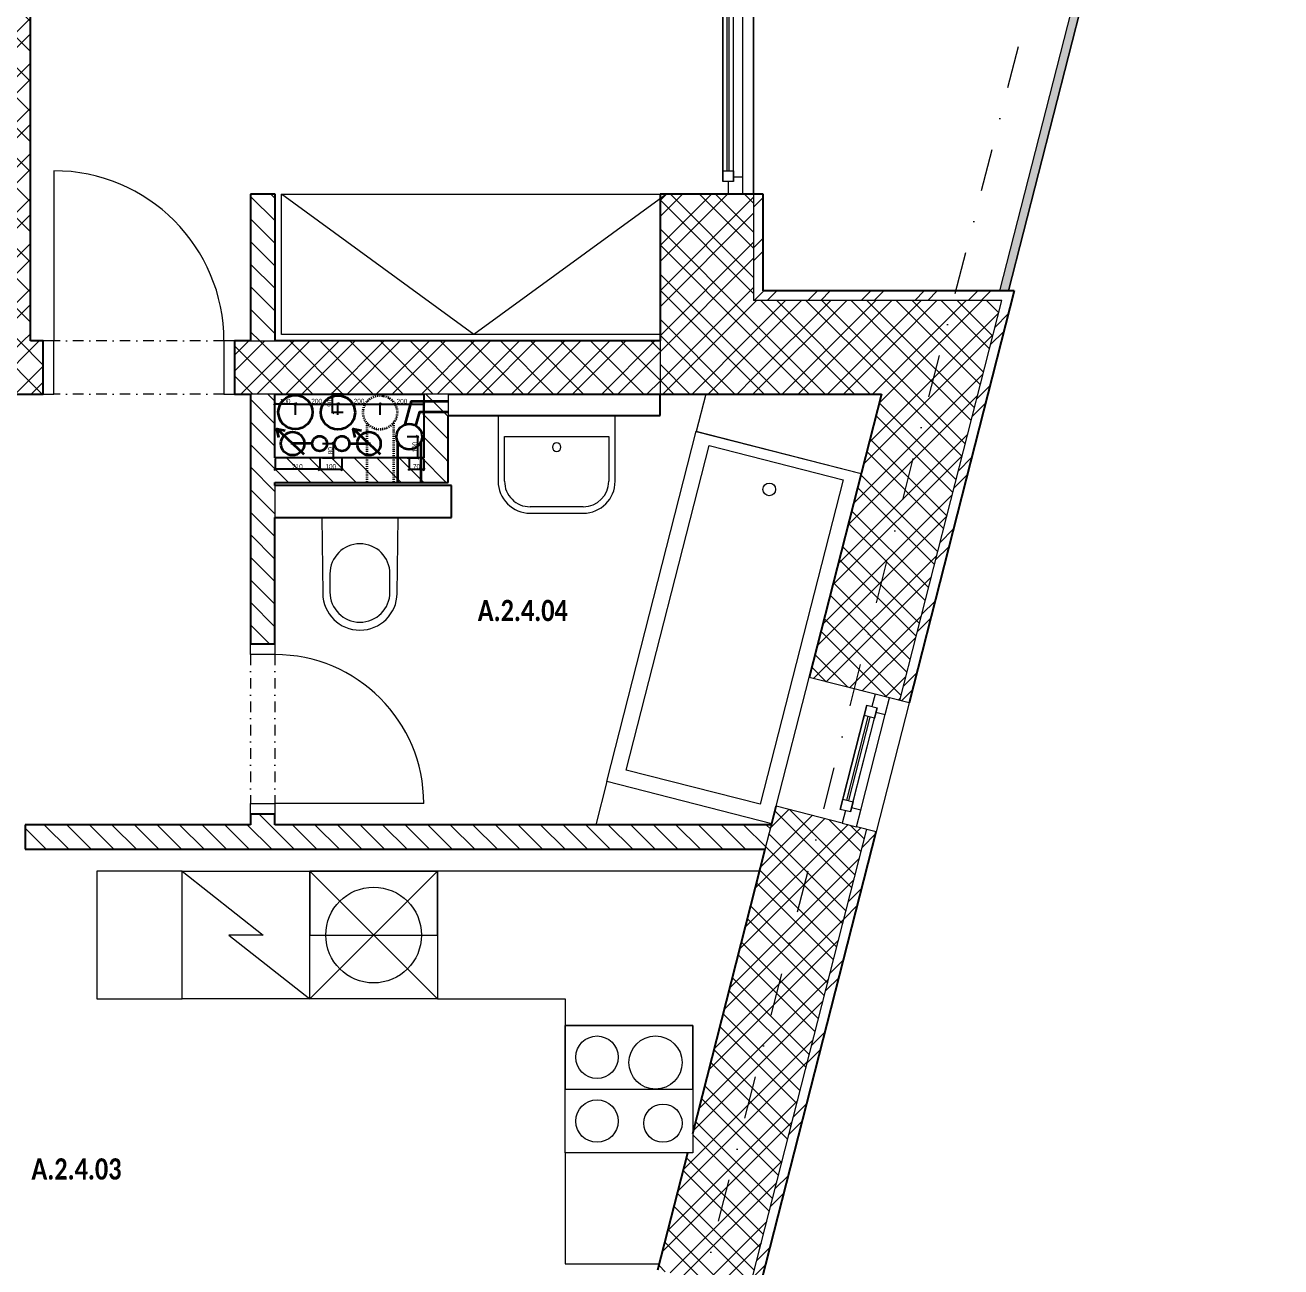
# Model space of a CAD drawing. Header units: millimetres. Extents: x -3417 to 49379, y -3604 to 14792.
# Drawn here: x 19075 to 24979, y 2621 to 8460 of the extents above; entities that cross this region are included whole.
import ezdxf

# ---------------------------------------------------------------- set-up
doc = ezdxf.new("R2010")
doc.units = ezdxf.units.MM
for name, pattern in [('HA_DashDot_10mm-S3mm', [500, 200, -150, 0, -150]), ('UDL_2NP_A$0$HA_DashDot_10mm-S3mm', [500, 200, -150, 0, -150]), ('UDL_2NP_A$0$HA_DashDot_2_2mm-S0_6mm', [110, 50, -30, 0, -30])]:
    doc.linetypes.add(name, pattern=pattern)
for name, color, linetype, lineweight in [('_kanalizace', 34, 'Continuous', 35), ('_vodovod', 5, 'Continuous', 35), ('_VZT', 3, 'Continuous', 35), ('ABMV_det-koty 10', 140, 'Continuous', 5), ('UDL_2NP_A$0$A-AREA-____-IDEN', 252, 'Continuous', 9), ('UDL_2NP_A$0$A-DOOR-____-MCUT', 252, 'UDL_2NP_A$0$HA_DashDot_2_2mm-S0_6mm', 9), ('UDL_2NP_A$0$A-DOOR-____-OTLN', 252, 'Continuous', 9), ('UDL_2NP_A$0$A-DOOR-FRAM-MCUT', 252, 'Continuous', 9), ('UDL_2NP_A$0$A-FLOR-____-OTLN', 252, 'Continuous', 9), ('UDL_2NP_A$0$A-FLOR-HRAL-OTLN', 252, 'Continuous', 9), ('UDL_2NP_A$0$A-GENM-____-OTLN', 252, 'Continuous', 9), ('UDL_2NP_A$0$A-GLAZ-____-MCUT', 252, 'Continuous', 5), ('UDL_2NP_A$0$A-GLAZ-____-OTLN', 252, 'Continuous', 5), ('UDL_2NP_A$0$A-WALL-____-MCUT', 252, 'Continuous', 9), ('UDL_2NP_A$0$A-WALL-____-OTLN', 252, 'Continuous', 9), ('UDL_2NP_A$0$A-WALL-____-PATT', 252, 'Continuous', 25), ('UDL_2NP_A$0$I-FURN-____-OTLN', 252, 'Continuous', 9), ('UDL_2NP_A$0$I-WALL-____-MCUT', 252, 'Continuous', 25), ('UDL_2NP_A$0$P-SANR-FIXT-OTLN', 252, 'Continuous', 9), ('UDL_2NP_A$0$Q-CASE-____-OTLN', 252, 'Continuous', 9), ('UDL_2NP_A$0$Q-SPCQ-____-OTLN', 252, 'Continuous', 9), ('UDL_2NP_A$0$S-GRID-____-OTLN', 252, 'Continuous', 5)]:
    doc.layers.add(name, color=color, linetype=linetype, lineweight=lineweight)
doc.styles.add('ar-na-light10', font='ARIALN.TTF', dxfattribs={"height": 22})
doc.styles.add('UDL_2NP_A$0$Calibri_B', font='calibrib.ttf', dxfattribs={"width": 0.8, "height": 100})
doc.dimstyles.new('Copy of _MP_10', dxfattribs={"dimscale": 50, "dimtxt": 22, "dimasz": 0.2, "dimexe": 0.12, "dimexo": 0.15, "dimgap": 0.04165, "dimtad": 1, "dimdec": 0, "dimrnd": 0.5, "dimzin": 3, "dimdsep": 46, "dimtxsty": 'ar-na-light10', "dimblk": 'OBLIQUE', "dimcen": 0.12, "dimadec": 0, "dimazin": 2, "dimtfac": 0.75, "dimtdec": 0, "dimtix": 1, "dimtmove": 2, "dimatfit": 2, "dimldrblk": 'OBLIQUE', "dimfxl": 1, "dimfxlon": 1, "dimtolj": 1, "dimtzin": 0, "dimarcsym": 0})
pattern_1 = [(45, (0, 0), (-106.066, 106.066), []), (45, (75, 0), (-106.066, 106.066), []), (315, (0, 0), (106.066, 106.066), []), (315, (75, 0), (106.066, 106.066), [])]
pattern_2 = [(45, (0, 0), (-106.066, 106.066), []), (45, (75, 0), (-106.066, 106.066), []), (315, (0, 0), (70.71068, 70.71068), [])]
pattern_3 = [(135, (0, 0), (-53.033, -53.033), [])]
pattern_4 = [(45, (0, 0), (-125.7236, 125.7236), []), (45, (0, 190.5), (-125.7236, 125.7236), [])]

# ---------------------------------------------------------------- blocks, each defined once
blk = doc.blocks.new('UDL_2NP_A$0$HA_DR_Single_Swing_Solid - In_700x2100-1679652-UDL_2NP-A')
at = {"layer": 'UDL_2NP_A$0$A-DOOR-____-MCUT'}
for p, q in [((-350, 57.5), (350, 57.5)), ((-350, -57.5), (350, -57.5))]:
    blk.add_line(p, q, dxfattribs=at)
at = {"layer": 'UDL_2NP_A$0$A-DOOR-____-OTLN', "lineweight": 5}
blk.add_line((350, 757.5), (350, 57.5), dxfattribs=at)
blk.add_arc((350, 57.5), 700, 90, 180, dxfattribs=at)
at = {"layer": 'UDL_2NP_A$0$A-DOOR-FRAM-MCUT'}
for p, q in [((-400, -57.5), (-400, 57.5)), ((-400, 57.5), (-350, 57.5)), ((-350, 57.5), (-350, -57.5)), ((350, 57.5), (400, 57.5)), ((350, -57.5), (350, 57.5)), ((400, 57.5), (400, -57.5)), ((-350, -57.5), (-400, -57.5)), ((400, -57.5), (350, -57.5))]:
    blk.add_line(p, q, dxfattribs=at)
blk = doc.blocks.new('UDL_2NP_A$0$HA_DR_Single_Swing_Solid - In_800x2100-1680203-UDL_2NP-A')
at = {"layer": 'UDL_2NP_A$0$A-DOOR-____-MCUT'}
for p, q in [((-400, 125), (400, 125)), ((-400, -125), (400, -125))]:
    blk.add_line(p, q, dxfattribs=at)
at = {"layer": 'UDL_2NP_A$0$A-DOOR-____-OTLN', "lineweight": 5}
blk.add_line((400, -925), (400, -125), dxfattribs=at)
blk.add_arc((400, -125), 800, 180, 270, dxfattribs=at)
at = {"layer": 'UDL_2NP_A$0$A-DOOR-FRAM-MCUT'}
for p, q in [((-400, 125), (-450, 125)), ((-450, 125), (-450, -125)), ((-400, -125), (-400, 125)), ((450, 125), (400, 125)), ((400, 125), (400, -125)), ((450, -125), (450, 125)), ((-450, -125), (-400, -125)), ((400, -125), (450, -125))]:
    blk.add_line(p, q, dxfattribs=at)
blk = doc.blocks.new('UDL_2NP_A$0$HA_WD_SinglePanel - 2000x2400-V4-UDL_2NP-A')
at = {"layer": 'UDL_2NP_A$0$A-GLAZ-____-MCUT'}
for p, q in [((-920, 170), (-1000, 170)), ((-940, 75), (-940, 125)), ((-940, 125), (-890, 125)), ((-920, 125), (-920, 170)), ((-890, 125), (-890, 75)), ((890, 75), (890, 125)), ((890, 125), (940, 125)), ((1000, 170), (920, 170)), ((920, 170), (920, 125)), ((940, 125), (940, 75)), ((-1000, 100), (-940, 100)), ((-890, 75), (-940, 75)), ((890, 105), (-890, 105)), ((890, 95), (-890, 95)), ((940, 75), (890, 75)), ((940, 100), (1000, 100))]:
    blk.add_line(p, q, dxfattribs=at)
at = {"layer": 'UDL_2NP_A$0$A-GLAZ-____-OTLN'}
for p, q in [((940, 125), (-940, 125)), ((-940, 75), (-940, 125)), ((920, 170), (-920, 170)), ((890, 125), (-890, 125)), ((940, 125), (940, 75)), ((-940, 75), (940, 75)), ((890, 75), (-890, 75))]:
    blk.add_line(p, q, dxfattribs=at)
blk = doc.blocks.new('UDL_2NP_A$0$HA_WD_SinglePanel - 625x1000-1390022-UDL_2NP-A')
at = {"layer": 'UDL_2NP_A$0$A-GLAZ-____-MCUT'}
for p, q in [((-312.5, 170), (-312.5, 100)), ((-232.5, 170), (-312.5, 170)), ((-252.5, 75), (-252.5, 125)), ((-252.5, 125), (-202.5, 125)), ((-232.5, 125), (-232.5, 170)), ((-202.5, 125), (-202.5, 75)), ((202.5, 75), (202.5, 125)), ((202.5, 125), (252.5, 125)), ((312.5, 170), (232.5, 170)), ((232.5, 170), (232.5, 125)), ((252.5, 125), (252.5, 75)), ((312.5, 100), (312.5, 170)), ((-312.5, 100), (-252.5, 100)), ((-202.5, 75), (-252.5, 75)), ((202.5, 105), (-202.5, 105)), ((202.5, 95), (-202.5, 95)), ((252.5, 75), (202.5, 75)), ((252.5, 100), (312.5, 100))]:
    blk.add_line(p, q, dxfattribs=at)
at = {"layer": 'UDL_2NP_A$0$A-GLAZ-____-OTLN'}
for p, q in [((252.5, 125), (-252.5, 125)), ((-252.5, 75), (-252.5, 125)), ((232.5, 170), (-232.5, 170)), ((202.5, 125), (-202.5, 125)), ((252.5, 125), (252.5, 75)), ((-252.5, 75), (252.5, 75)), ((202.5, 75), (-202.5, 75))]:
    blk.add_line(p, q, dxfattribs=at)
blk = doc.blocks.new('UDL_2NP_A$0$HA_GM_Shaft_Rectangle - Default-1505507-UDL_2NP-A')
at = {"layer": 'UDL_2NP_A$0$A-GENM-____-OTLN'}
for p, q in [((0, -300), (0, 0)), ((0, 0), (700, 0)), ((700, 0), (700, -300)), ((700, -300), (0, -300))]:
    blk.add_line(p, q, dxfattribs=at)
blk = doc.blocks.new('UDL_2NP_A$0$ABMV_Toilet_WallHung - Default-1481197-UDL_2NP-A')
at = {"layer": 'UDL_2NP_A$0$A-GENM-____-OTLN'}
for p, q in [((-50, 432.3), (-54.6, 75)), ((-16.3, 426.2), (-16.3, 340.3)), ((266.3, 340.3), (266.3, 426.2)), ((304.6, 75), (300, 432.3))]:
    blk.add_line(p, q, dxfattribs=at)
for centre, radius, start, end in [((125, 430.1), 175, 0.73231, 179.26769), ((125, 426.2), 141.3, 0, 180), ((125, 340.3), 141.3, 180, 360)]:
    blk.add_arc(centre, radius, start, end, dxfattribs=at)
blk = doc.blocks.new('UDL_2NP_A$0$ABMV_WashBasin_Generic - 550x460-1481868-UDL_2NP-A')
at = {"layer": 'UDL_2NP_A$0$P-SANR-FIXT-OTLN'}
for p, q in [((250, 510), (0, 510)), ((0, 480), (250, 480)), ((-150, 360), (-150, 50)), ((-120, 150), (-120, 360)), ((370, 360), (370, 150)), ((400, 50), (400, 360)), ((370, 150), (-120, 150))]:
    blk.add_line(p, q, dxfattribs=at)
for centre, radius, start, end in [((0, 360), 150, 90, 180), ((0, 360), 120, 90, 180), ((250, 360), 150, 360, 90), ((250, 360), 120, 360, 90), ((125, 200), 20, 90, 270), ((125, 200), 20, 270, 90)]:
    blk.add_arc(centre, radius, start, end, dxfattribs=at)
blk = doc.blocks.new('UDL_2NP_A$0$ABMV_Bathtub_Generic - 800x1700-1419995-UDL_2NP-A')
at = {"layer": 'UDL_2NP_A$0$P-SANR-FIXT-OTLN'}
for p, q in [((0, 1700), (800, 1700)), ((0, 1700), (800, 1700)), ((800, 1700), (800, 0)), ((800, 1700), (800, 0)), ((75, 50), (75, 1625)), ((75, 1625), (725, 1625)), ((75, 1625), (725, 1625)), ((75, 50), (75, 1625)), ((725, 1625), (725, 50)), ((725, 1625), (725, 50)), ((800, 0), (0, 0)), ((800, 0), (0, 0)), ((725, 50), (75, 50)), ((725, 50), (75, 50))]:
    blk.add_line(p, q, dxfattribs=at)
blk.add_circle((400, 180), 30, dxfattribs=at)
blk = doc.blocks.new('UDL_2NP_A$0$Casework 9 - Casework 6-1469633-UDL_2NP-A')
at = {"layer": 'UDL_2NP_A$0$Q-CASE-____-OTLN'}
for p, q in [((19813.5, 4481.1), (19412.1, 4481.1)), ((19412.1, 4481.1), (19412.1, 3881.1)), ((22528.3, 4481.1), (21013.5, 4481.1)), ((19412.1, 3881.1), (19813.5, 3881.1)), ((21013.5, 3881.1), (21613.8, 3881.1)), ((21613.8, 3881.1), (21613.8, 3756.5)), ((21613.8, 3156.5), (21613.8, 2634.7)), ((21613.8, 2634.7), (22057.3, 2634.7))]:
    blk.add_line(p, q, dxfattribs=at)
blk = doc.blocks.new('UDL_2NP_A$0$Kuchyňská_linka_sporák_ADNS - 600x600x800-1468673-UDL_2NP-A')
at = {"layer": 'UDL_2NP_A$0$Q-SPCQ-____-OTLN'}
for p, q in [((0, 0), (600, 0)), ((0, -600), (0, 0)), ((600, 0), (600, -600)), ((600, -300), (0, -300)), ((0, -300), (0, -600)), ((600, -600), (600, -300)), ((600, -600), (0, -600)), ((0, -600), (600, -600))]:
    blk.add_line(p, q, dxfattribs=at)
for centre, radius in [((140, -140), 90), ((450, -150), 100), ((175, -425), 125), ((450, -450), 100)]:
    blk.add_circle(centre, radius, dxfattribs=at)
blk = doc.blocks.new('UDL_2NP_A$0$Kuchyňská_linka_myčka_ADNS - Myčka-1468672-UDL_2NP-A')
at = {"layer": 'UDL_2NP_A$0$Q-SPCQ-____-OTLN'}
for p, q in [((-300, 300), (300, 300)), ((-300, -300), (-300, 300)), ((300, -300), (-300, 300)), ((-300, -300), (300, 300)), ((300, 300), (300, -300)), ((300, 0), (-300, 0)), ((-300, 0), (-300, -300)), ((300, -300), (300, 0)), ((300, -300), (-300, -300)), ((-300, -300), (300, -300))]:
    blk.add_line(p, q, dxfattribs=at)
blk.add_circle((0, 0), 225, dxfattribs=at)
blk = doc.blocks.new('UDL_2NP_A$0$Lednice_Mraznička_ADNS - Lednice 600x600x1800-1469573-UDL_2NP-A')
at = {"layer": 'UDL_2NP_A$0$Q-SPCQ-____-OTLN'}
for p, q in [((-300, 300), (300, 300)), ((80, 0), (-300, 300)), ((300, 300), (300, -300)), ((-80, 0), (80, 0)), ((300, -300), (-80, 0)), ((300, -300), (-300, -300))]:
    blk.add_line(p, q, dxfattribs=at)
blk = doc.blocks.new('UDL_2NP_A$0$Top Rail Type - Top Rail_Internal_-1473574-UDL_2NP-A')
at = {"layer": 'UDL_2NP_A$0$A-FLOR-HRAL-OTLN'}
for points in [[(22545, 11970), (24872, 11970), (24923.5, 12010), (22545, 12010), (22545, 11990)], [(23699.1, 7210), (24923.5, 12010), (24872, 11970), (23657.8, 7210), (23678.5, 7210)]]:
    blk.add_hatch(color=256, dxfattribs=at).paths.add_polyline_path(points)
for p, q in [((22545, 12010), (24923.5, 12010)), ((24923.5, 12010), (23699.1, 7210)), ((24872, 11970), (22545, 11970)), ((23657.8, 7210), (24872, 11970))]:
    blk.add_line(p, q, dxfattribs=at)
blk = doc.blocks.new('UDL_2NP_A$0$Top Rail Type - Top Rail_Internal_-V13-UDL_2NP-A')
at = {"layer": 'UDL_2NP_A$0$A-FLOR-HRAL-OTLN'}
for p, q in [((24923.5, 12010), (22545, 12010)), ((23699.1, 7210), (24923.5, 12010)), ((24872, 11970), (22545, 11970)), ((23657.8, 7210), (24872, 11970))]:
    blk.add_line(p, q, dxfattribs=at)
blk = doc.blocks.new('UDL_2NP_A$0$NAB_Šatní_skříň_ADNS - 660x2000xšířka-1657583-UDL_2NP-A')
at = {"layer": 'UDL_2NP_A$0$I-FURN-____-OTLN'}
for p, q in [((0, -660), (905, 0)), ((30, 0), (1810, 0)), ((905, 0), (1810, -660)), ((1810, 0), (1810, -660)), ((1810, -660), (30, -660))]:
    blk.add_line(p, q, dxfattribs=at)
blk = doc.blocks.new('UDL_2NP_A')
at = {"layer": 'UDL_2NP_A$0$A-WALL-____-PATT', "lineweight": 5}
h = blk.add_hatch(dxfattribs=at)
h.set_pattern_fill('FP_5', color=256, style=0, pattern_type=2)
h.set_pattern_definition(pattern_4)
h.paths.add_polyline_path([(22545, 7210), (22545, 7665), (22500, 7665), (22500, 7210)])
h.paths.add_polyline_path([(22545, 9665), (22545, 11990), (22500, 11990), (22500, 9665)])
h = blk.add_hatch(dxfattribs=at)
h.set_pattern_fill('FP_3', color=256, style=0, pattern_type=2)
h.set_pattern_definition(pattern_2)
h.paths.add_polyline_path([(19100, 6975), (19100, 11550), (18850, 11550), (18850, 6975)])
h = blk.add_hatch(dxfattribs=at)
h.set_pattern_fill('FP_2', color=256, style=0, pattern_type=2)
h.set_pattern_definition(pattern_1)
h.paths.add_polyline_path([(22500, 6725), (22500, 7665), (22060, 7665), (22060, 6725), (22439.7, 6725)])
h.paths.add_polyline_path([(22500, 9665), (22500, 11550), (22060, 11550), (22060, 9665), (22439.7, 9665)])
h = blk.add_hatch(dxfattribs=at)
h.set_pattern_fill('FP_1', color=256, style=0, pattern_type=2)
h.set_pattern_definition(pattern_3)
h.paths.add_polyline_path([(20135, 6975), (20250, 6975), (20250, 7665), (20135, 7665), (20135, 7449.9)])
h = blk.add_hatch(dxfattribs=at)
h.set_pattern_fill('FP_5', color=256, style=0, pattern_type=2)
h.set_pattern_definition(pattern_4)
h.paths.add_polyline_path([(21799.1, -340), (22273, 1518), (22229.4, 1529.1), (21752.6, -340)])
h.paths.add_polyline_path([(22520.2, 2487), (23076.3, 4667.2), (23032.7, 4678.3), (22476.6, 2498.1)])
h.paths.add_polyline_path([(23230.8, 5272.8), (23724.9, 7210), (23678.5, 7210), (23187.2, 5283.9)])
h = blk.add_hatch(dxfattribs=at)
h.set_pattern_fill('FP_5', color=256, style=0, pattern_type=2)
h.set_pattern_definition(pattern_4)
h.paths.add_polyline_path([(23212.9, 7165), (23667, 7165), (23678.5, 7210), (22500, 7210), (22500, 7165)])
h = blk.add_hatch(dxfattribs=at)
h.set_pattern_fill('FP_2', color=256, style=0, pattern_type=2)
h.set_pattern_definition(pattern_1)
h.paths.add_polyline_path([(21298.5, -340), (21752.6, -340), (22229.4, 1529.1), (21803, 1637.9), (21336.8, -190)])
h.paths.add_polyline_path([(22476.6, 2498.1), (23032.7, 4678.3), (22606.3, 4787.1), (22213.8, 3248.2), (22213.8, 3156.5), (22190.4, 3156.5), (22050.2, 2606.9), (22439.7, 2507.5)])
h.paths.add_polyline_path([(23187.2, 5283.9), (23667, 7165), (23212.9, 7165), (22760.8, 5392.7), (23138.7, 5296.3)])
h = blk.add_hatch(dxfattribs=at)
h.set_pattern_fill('FP_2', color=256, style=0, pattern_type=2)
h.set_pattern_definition(pattern_1)
h.paths.add_polyline_path([(22500, 6725), (23100.7, 6725), (23212.9, 7165), (22500, 7165)])
h = blk.add_hatch(dxfattribs=at)
h.set_pattern_fill('FP_3', color=256, style=0, pattern_type=2)
h.set_pattern_definition(pattern_2)
h.paths.add_polyline_path([(13890, 6725), (17735, 6725), (17735, 6975), (12475, 6975), (12475, 6725), (13775, 6725)])
h.paths.add_polyline_path([(11275, 6725), (11475, 6725), (11475, 6975), (10940, 6975), (10940, 6725)])
h.paths.add_polyline_path([(21064.1, 6725), (22060, 6725), (22060, 6975), (20060, 6975), (20060, 6725), (20949.1, 6725)])
h.paths.add_polyline_path([(19160, 6725), (19160, 6975), (18735, 6975), (18735, 6725)])
h = blk.add_hatch(dxfattribs=at)
h.set_pattern_fill('FP_1', color=256, style=0, pattern_type=2)
h.set_pattern_definition(pattern_3)
h.paths.add_polyline_path([(20249.1, 4700), (20249.1, 4750), (20134.1, 4750), (20134.1, 4700)])
h.paths.add_polyline_path([(20134.1, 5550), (20249.1, 5550), (20249.1, 6725), (20134.1, 6725)])
h = blk.add_hatch(dxfattribs=at)
h.set_pattern_fill('FP_1', color=256, style=0, pattern_type=2)
h.set_pattern_definition(pattern_3)
h.paths.add_polyline_path([(21064.1, 6425), (21064.1, 6725), (20949.1, 6725), (20949.1, 6425)])
h = blk.add_hatch(dxfattribs=at)
h.set_pattern_fill('FP_1', color=256, style=0, pattern_type=2)
h.set_pattern_definition(pattern_3)
h.paths.add_polyline_path([(21064.1, 6310), (21064.1, 6425), (20249.1, 6425), (20249.1, 6310), (20250.7, 6310)])
h = blk.add_hatch(dxfattribs=at)
h.set_pattern_fill('FP_1', color=256, style=0, pattern_type=2)
h.set_pattern_definition(pattern_3)
h.paths.add_polyline_path([(22554.8, 4585), (22584.1, 4700), (19075, 4700), (19075, 4585), (22439.7, 4585)])
h.paths.add_polyline_path([(17775, 4585), (17775, 4700), (16325, 4700), (16325, 4585)])
at = {"layer": 'UDL_2NP_A$0$A-FLOR-____-OTLN'}
for p, q in [((22500, 7665), (22500, 9665)), ((22500, 9665), (22500, 7665)), ((20250, 6425), (20250, 6725)), ((22275.1, 6725), (22230.4, 6549.8)), ((22230.4, 6549.8), (23005.6, 6352.1)), ((21810.2, 4902.6), (21758.5, 4700)), ((22585.4, 4704.8), (21810.2, 4902.6))]:
    blk.add_line(p, q, dxfattribs=at)
at = {"layer": 'UDL_2NP_A$0$A-WALL-____-MCUT', "lineweight": 25}
for p, q in [((22545, 7665), (22060, 7665)), ((22060, 7665), (22060, 6975)), ((22545, 7210), (22545, 7665)), ((23724.9, 7210), (22545, 7210)), ((23724.9, 7210), (23230.8, 5272.8)), ((22060, 6725), (23100.7, 6725)), ((23100.7, 6725), (22760.8, 5392.7)), ((22584.1, 4700), (22606.3, 4787.1)), ((22520.2, 2487), (23076.3, 4667.2)), ((22213.8, 3248.2), (22554.8, 4585)), ((22050.2, 2606.9), (22190.4, 3156.5))]:
    blk.add_line(p, q, dxfattribs=at)
at = {"layer": 'UDL_2NP_A$0$A-WALL-____-MCUT'}
for p, q in [((22500, 7665), (22500, 7165)), ((23667, 7165), (22500, 7165)), ((23187.2, 5283.9), (23667, 7165)), ((20135, 6975), (20250, 6975)), ((22060, 6975), (22060, 6725)), ((20249.1, 6725), (20134.1, 6725)), ((21064.1, 6725), (20949.1, 6725)), ((21064.1, 6725), (21064.1, 6625)), ((20249.1, 6295), (20249.1, 6145)), ((22476.6, 2498.1), (23032.7, 4678.3)), ((22554.8, 4585), (22584.1, 4700))]:
    blk.add_line(p, q, dxfattribs=at)
at = {"layer": 'UDL_2NP_A$0$A-WALL-____-OTLN'}
for p, q in [((22606.3, 4787.1), (22760.8, 5392.7)), ((23070.9, 5313.6), (22760.8, 5392.7)), ((23230.8, 5272.8), (23076.3, 4667.2)), ((23230.8, 5272.8), (23138.7, 5296.3)), ((22916.4, 4708), (22606.3, 4787.1)), ((23076.3, 4667.2), (22984.2, 4690.7))]:
    blk.add_line(p, q, dxfattribs=at)
at = {"layer": 'UDL_2NP_A$0$I-WALL-____-MCUT'}
for p, q in [((19100, 6975), (19100, 11550)), ((20250, 7665), (20135, 7665)), ((20135, 7665), (20135, 6975)), ((20250, 6975), (20250, 7665)), ((19160, 6975), (19100, 6975)), ((19160, 6725), (19160, 6975)), ((20135, 6975), (20060, 6975)), ((20060, 6975), (20060, 6725)), ((22060, 6975), (20250, 6975)), ((18735, 6725), (19160, 6725)), ((20060, 6725), (20134.1, 6725)), ((20134.1, 6725), (20134.1, 5550)), ((20249.1, 6725), (20949.1, 6725)), ((20249.1, 6425), (20249.1, 6725)), ((20949.1, 6725), (20949.1, 6425)), ((21064.1, 6725), (22060, 6725)), ((22060, 6625), (22060, 6725)), ((21064.1, 6310), (21064.1, 6625)), ((21064.1, 6625), (22060, 6625)), ((20949.1, 6425), (20249.1, 6425)), ((20249.1, 6295), (20249.1, 6310)), ((20249.1, 6310), (21064.1, 6310)), ((21079.1, 6295), (20249.1, 6295)), ((21079.1, 6145), (21079.1, 6295)), ((20249.1, 5550), (20249.1, 6145)), ((20249.1, 6145), (21079.1, 6145)), ((20134.1, 5550), (20249.1, 5550)), ((20134.1, 4750), (20134.1, 4700)), ((20249.1, 4750), (20134.1, 4750)), ((20249.1, 4700), (20249.1, 4750)), ((20134.1, 4700), (19075, 4700)), ((19075, 4700), (19075, 4585)), ((22584.1, 4700), (20249.1, 4700)), ((19075, 4585), (22554.8, 4585))]:
    blk.add_line(p, q, dxfattribs=at)
at = {"layer": 'UDL_2NP_A$0$S-GRID-____-OTLN', "linetype": 'UDL_2NP_A$0$HA_DashDot_10mm-S3mm', "lineweight": 9}
blk.add_line((21099.6, -2009.9), (24979, 13198.7), dxfattribs=at)
at = {"layer": 'UDL_2NP_A$0$A-DOOR-____-OTLN'}
for name, p, rotation in [('UDL_2NP_A$0$HA_DR_Single_Swing_Solid - In_800x2100-1680203-UDL_2NP-A', (19610, 6850), 180), ('UDL_2NP_A$0$HA_DR_Single_Swing_Solid - In_700x2100-1679652-UDL_2NP-A', (20191.6, 5150), 270)]:
    blk.add_blockref(name, p, dxfattribs=dict(at, rotation=rotation))
at = {"layer": 'UDL_2NP_A$0$A-FLOR-HRAL-OTLN'}
for name in ['UDL_2NP_A$0$Top Rail Type - Top Rail_Internal_-1473574-UDL_2NP-A', 'UDL_2NP_A$0$Top Rail Type - Top Rail_Internal_-V13-UDL_2NP-A']:
    blk.add_blockref(name, (0, 0), dxfattribs=at)
at = {"layer": 'UDL_2NP_A$0$A-GENM-____-OTLN', "lineweight": 5}
blk.add_blockref('UDL_2NP_A$0$HA_GM_Shaft_Rectangle - Default-1505507-UDL_2NP-A', (20249.6, 6725), dxfattribs=at)
at = {"layer": 'UDL_2NP_A$0$A-GLAZ-____-OTLN'}
for name, p, rotation in [('UDL_2NP_A$0$HA_WD_SinglePanel - 2000x2400-V4-UDL_2NP-A', (22280, 8665), 270), ('UDL_2NP_A$0$HA_WD_SinglePanel - 625x1000-1390022-UDL_2NP-A', (22896.8, 5035.5), 255.690068739286)]:
    blk.add_blockref(name, p, dxfattribs=dict(at, rotation=rotation))
at = {"layer": 'UDL_2NP_A$0$I-FURN-____-OTLN', "rotation": 180}
blk.add_blockref('UDL_2NP_A$0$NAB_Šatní_skříň_ADNS - 660x2000xšířka-1657583-UDL_2NP-A', (22090, 7005), dxfattribs=at)
at = {"layer": 'UDL_2NP_A$0$P-SANR-FIXT-OTLN'}
for name, p, rotation in [('UDL_2NP_A$0$ABMV_WashBasin_Generic - 550x460-1481868-UDL_2NP-A', (21699.1, 6675), 180), ('UDL_2NP_A$0$ABMV_Bathtub_Generic - 800x1700-1419995-UDL_2NP-A', (23005.6, 6352.1), 165.6900687392861), ('UDL_2NP_A$0$ABMV_Toilet_WallHung - Default-1481197-UDL_2NP-A', (20774.1, 6220), 180)]:
    blk.add_blockref(name, p, dxfattribs=dict(at, rotation=rotation))
at = {"layer": 'UDL_2NP_A$0$Q-CASE-____-OTLN'}
blk.add_blockref('UDL_2NP_A$0$Casework 9 - Casework 6-1469633-UDL_2NP-A', (0, 0), dxfattribs=at)
at = {"layer": 'UDL_2NP_A$0$Q-SPCQ-____-OTLN', "rotation": 180}
for name, p in [('UDL_2NP_A$0$Lednice_Mraznička_ADNS - Lednice 600x600x1800-1469573-UDL_2NP-A', (20113.5, 4181.1)), ('UDL_2NP_A$0$Kuchyňská_linka_myčka_ADNS - Myčka-1468672-UDL_2NP-A', (20713.5, 4181.1)), ('UDL_2NP_A$0$Kuchyňská_linka_sporák_ADNS - 600x600x800-1468673-UDL_2NP-A', (22213.8, 3156.5))]:
    blk.add_blockref(name, p, dxfattribs=at)
at = {"layer": 'UDL_2NP_A$0$A-AREA-____-IDEN', "lineweight": 5, "char_height": 100, "width": 525.907, "attachment_point": 1, "style": 'UDL_2NP_A$0$Calibri_B'}
for s, insert in [('A.2.4.04', (21202.9, 5757.4)), ('A.2.4.03', (19104.5, 3131.2))]:
    blk.add_mtext(s, dxfattribs=dict(at, insert=insert))
blk = doc.blocks.new('_Oblique')
at = {"color": 0, "linetype": 'ByBlock', "lineweight": -2}
blk.add_line((-0.5, -0.5), (0.5, 0.5), dxfattribs=at)
blk = doc.blocks.new('*D256')
at = {"layer": 'ABMV_det-koty 10', "color": 0, "lineweight": -2, "transparency": 16777216}
for p, q in [((20249.1, 6628.1), (20249.1, 6684.1)), ((20345.5, 6678.1), (20249.1, 6678.1)), ((20345.5, 6628.1), (20345.5, 6684.1))]:
    blk.add_line(p, q, dxfattribs=at)
at = {"layer": 'ABMV_det-koty 10', "color": 0, "lineweight": -2, "transparency": 16777216, "xscale": 10, "yscale": 10, "zscale": 10, "rotation": 180}
blk.add_blockref('_Oblique', (20249.1, 6678.1), dxfattribs=at)
at = {"layer": 'ABMV_det-koty 10', "color": 0, "lineweight": -2, "transparency": 16777216, "xscale": 10, "yscale": 10, "zscale": 10}
blk.add_blockref('_Oblique', (20345.5, 6678.1), dxfattribs=at)
at = {"layer": 'ABMV_det-koty 10', "color": 0, "transparency": 16777216, "insert": (20297.3, 6691.4), "char_height": 22, "attachment_point": 5, "style": 'ar-na-light10'}
blk.add_mtext('\\A1;{\\fArial Narrow|b0|i0|c238|p34;100}', dxfattribs=at)
blk = doc.blocks.new('*D257')
at = {"layer": 'ABMV_det-koty 10', "color": 0, "lineweight": -2, "transparency": 16777216}
for p, q in [((20345.5, 6628.1), (20345.5, 6684.1)), ((20345.5, 6678.1), (20546, 6678.1)), ((20546, 6628.1), (20546, 6684.1))]:
    blk.add_line(p, q, dxfattribs=at)
at = {"layer": 'ABMV_det-koty 10', "color": 0, "lineweight": -2, "transparency": 16777216, "xscale": 10, "yscale": 10, "zscale": 10, "rotation": 180}
blk.add_blockref('_Oblique', (20345.5, 6678.1), dxfattribs=at)
at = {"layer": 'ABMV_det-koty 10', "color": 0, "lineweight": -2, "transparency": 16777216, "xscale": 10, "yscale": 10, "zscale": 10}
blk.add_blockref('_Oblique', (20546, 6678.1), dxfattribs=at)
at = {"layer": 'ABMV_det-koty 10', "color": 0, "transparency": 16777216, "insert": (20445.7, 6691.4), "char_height": 22, "attachment_point": 5, "style": 'ar-na-light10'}
blk.add_mtext('\\A1;{\\fArial Narrow|b0|i0|c238|p34;200}', dxfattribs=at)
blk = doc.blocks.new('*D258')
at = {"layer": 'ABMV_det-koty 10', "color": 0, "lineweight": -2, "transparency": 16777216}
for p, q in [((20546, 6628.3), (20546, 6684.3)), ((20546, 6678.3), (20743.9, 6678.3)), ((20743.9, 6628.3), (20743.9, 6684.3))]:
    blk.add_line(p, q, dxfattribs=at)
at = {"layer": 'ABMV_det-koty 10', "color": 0, "lineweight": -2, "transparency": 16777216, "xscale": 10, "yscale": 10, "zscale": 10, "rotation": 180}
blk.add_blockref('_Oblique', (20546, 6678.3), dxfattribs=at)
at = {"layer": 'ABMV_det-koty 10', "color": 0, "lineweight": -2, "transparency": 16777216, "xscale": 10, "yscale": 10, "zscale": 10}
blk.add_blockref('_Oblique', (20743.9, 6678.3), dxfattribs=at)
at = {"layer": 'ABMV_det-koty 10', "color": 0, "transparency": 16777216, "insert": (20645, 6691.6), "char_height": 22, "attachment_point": 5, "style": 'ar-na-light10'}
blk.add_mtext('\\A1;{\\fArial Narrow|b0|i0|c238|p34;200}', dxfattribs=at)
blk = doc.blocks.new('*D259')
at = {"layer": 'ABMV_det-koty 10', "color": 0, "lineweight": -2, "transparency": 16777216}
for p, q in [((20743.9, 6627.9), (20743.9, 6683.9)), ((20743.9, 6677.9), (20949.6, 6677.9)), ((20949.6, 6627.9), (20949.6, 6683.9))]:
    blk.add_line(p, q, dxfattribs=at)
at = {"layer": 'ABMV_det-koty 10', "color": 0, "lineweight": -2, "transparency": 16777216, "xscale": 10, "yscale": 10, "zscale": 10, "rotation": 180}
blk.add_blockref('_Oblique', (20743.9, 6677.9), dxfattribs=at)
at = {"layer": 'ABMV_det-koty 10', "color": 0, "lineweight": -2, "transparency": 16777216, "xscale": 10, "yscale": 10, "zscale": 10}
blk.add_blockref('_Oblique', (20949.6, 6677.9), dxfattribs=at)
at = {"layer": 'ABMV_det-koty 10', "color": 0, "transparency": 16777216, "insert": (20846.8, 6691.2), "char_height": 22, "attachment_point": 5, "style": 'ar-na-light10'}
blk.add_mtext('\\A1;{\\fArial Narrow|b0|i0|c238|p34;200}', dxfattribs=at)
blk = doc.blocks.new('*D260')
at = {"layer": 'ABMV_det-koty 10', "color": 0, "lineweight": -2, "transparency": 16777216}
for p, q in [((20881.1, 6421.2), (20881.1, 6365.2)), ((20949.6, 6421.2), (20949.6, 6365.2)), ((20881.1, 6371.2), (20949.6, 6371.2))]:
    blk.add_line(p, q, dxfattribs=at)
at = {"layer": 'ABMV_det-koty 10', "color": 0, "lineweight": -2, "transparency": 16777216, "xscale": 10, "yscale": 10, "zscale": 10, "rotation": 180}
blk.add_blockref('_Oblique', (20881.1, 6371.2), dxfattribs=at)
at = {"layer": 'ABMV_det-koty 10', "color": 0, "lineweight": -2, "transparency": 16777216, "xscale": 10, "yscale": 10, "zscale": 10}
blk.add_blockref('_Oblique', (20949.6, 6371.2), dxfattribs=at)
at = {"layer": 'ABMV_det-koty 10', "color": 0, "transparency": 16777216, "insert": (20915.4, 6384.5), "char_height": 22, "attachment_point": 5, "style": 'ar-na-light10'}
blk.add_mtext('\\A1;{\\fArial Narrow|b0|i0|c238|p34;70}', dxfattribs=at)
blk = doc.blocks.new('*D261')
at = {"layer": 'ABMV_det-koty 10', "color": 0, "lineweight": -2, "transparency": 16777216}
for p, q in [((20460, 6421.4), (20460, 6365.4)), ((20564.2, 6421.4), (20564.2, 6365.4)), ((20460, 6371.4), (20564.2, 6371.4))]:
    blk.add_line(p, q, dxfattribs=at)
at = {"layer": 'ABMV_det-koty 10', "color": 0, "lineweight": -2, "transparency": 16777216, "xscale": 10, "yscale": 10, "zscale": 10, "rotation": 180}
blk.add_blockref('_Oblique', (20460, 6371.4), dxfattribs=at)
at = {"layer": 'ABMV_det-koty 10', "color": 0, "lineweight": -2, "transparency": 16777216, "xscale": 10, "yscale": 10, "zscale": 10}
blk.add_blockref('_Oblique', (20564.2, 6371.4), dxfattribs=at)
at = {"layer": 'ABMV_det-koty 10', "color": 0, "transparency": 16777216, "insert": (20512.1, 6384.7), "char_height": 22, "attachment_point": 5, "style": 'ar-na-light10'}
blk.add_mtext('\\A1;{\\fArial Narrow|b0|i0|c238|p34;100}', dxfattribs=at)
blk = doc.blocks.new('*D262')
at = {"layer": 'ABMV_det-koty 10', "color": 0, "lineweight": -2, "transparency": 16777216}
for p, q in [((20250, 6421.2), (20250, 6365.2)), ((20460, 6421.2), (20460, 6365.2)), ((20460, 6371.2), (20250, 6371.2))]:
    blk.add_line(p, q, dxfattribs=at)
at = {"layer": 'ABMV_det-koty 10', "color": 0, "lineweight": -2, "transparency": 16777216, "xscale": 10, "yscale": 10, "zscale": 10, "rotation": 180}
blk.add_blockref('_Oblique', (20250, 6371.2), dxfattribs=at)
at = {"layer": 'ABMV_det-koty 10', "color": 0, "lineweight": -2, "transparency": 16777216, "xscale": 10, "yscale": 10, "zscale": 10}
blk.add_blockref('_Oblique', (20460, 6371.2), dxfattribs=at)
at = {"layer": 'ABMV_det-koty 10', "color": 0, "transparency": 16777216, "insert": (20355, 6384.5), "char_height": 22, "attachment_point": 5, "style": 'ar-na-light10'}
blk.add_mtext('\\A1;210', dxfattribs=at)
blk = doc.blocks.new('*D263')
at = {"layer": 'ABMV_det-koty 10', "color": 0, "lineweight": -2, "transparency": 16777216}
for p, q in [((20473.5, 6492.3), (20529.5, 6492.3)), ((20523.5, 6492.3), (20523.5, 6425)), ((20473.5, 6425), (20529.5, 6425))]:
    blk.add_line(p, q, dxfattribs=at)
at = {"layer": 'ABMV_det-koty 10', "color": 0, "lineweight": -2, "transparency": 16777216, "xscale": 10, "yscale": 10, "zscale": 10}
for p, rotation in [((20523.5, 6492.3), 90), ((20523.5, 6425), 270)]:
    blk.add_blockref('_Oblique', p, dxfattribs=dict(at, rotation=rotation))
at = {"layer": 'ABMV_det-koty 10', "color": 0, "transparency": 16777216, "insert": (20510.2, 6458.7), "char_height": 22, "attachment_point": 5, "rotation": 90, "style": 'ar-na-light10'}
blk.add_mtext('\\A1;{\\fArial Narrow|b0|i0|c238|p34;80}', dxfattribs=at)
blk = doc.blocks.new('*D264')
at = {"layer": 'ABMV_det-koty 10', "color": 0, "lineweight": -2, "transparency": 16777216}
for p, q in [((20870.5, 6524.9), (20926.5, 6524.9)), ((20920.5, 6524.9), (20920.5, 6425)), ((20870.5, 6425), (20926.5, 6425))]:
    blk.add_line(p, q, dxfattribs=at)
at = {"layer": 'ABMV_det-koty 10', "color": 0, "lineweight": -2, "transparency": 16777216, "xscale": 10, "yscale": 10, "zscale": 10}
for p, rotation in [((20920.5, 6524.9), 90), ((20920.5, 6425), 270)]:
    blk.add_blockref('_Oblique', p, dxfattribs=dict(at, rotation=rotation))
at = {"layer": 'ABMV_det-koty 10', "color": 0, "transparency": 16777216, "insert": (20907.2, 6475), "char_height": 22, "attachment_point": 5, "rotation": 90, "style": 'ar-na-light10'}
blk.add_mtext('\\A1;100', dxfattribs=at)
blk = doc.blocks.new('*D265')
at = {"layer": 'ABMV_det-koty 10', "color": 0, "lineweight": -2, "transparency": 16777216}
for p, q in [((20570.7, 6725), (20514.7, 6725)), ((20520.7, 6638.7), (20520.7, 6725)), ((20570.7, 6638.7), (20514.7, 6638.7))]:
    blk.add_line(p, q, dxfattribs=at)
at = {"layer": 'ABMV_det-koty 10', "color": 0, "lineweight": -2, "transparency": 16777216, "xscale": 10, "yscale": 10, "zscale": 10}
for p, rotation in [((20520.7, 6725), 90), ((20520.7, 6638.7), 270)]:
    blk.add_blockref('_Oblique', p, dxfattribs=dict(at, rotation=rotation))
at = {"layer": 'ABMV_det-koty 10', "color": 0, "transparency": 16777216, "insert": (20507.4, 6681.9), "char_height": 22, "attachment_point": 5, "rotation": 90, "style": 'ar-na-light10'}
blk.add_mtext('\\A1;{\\fArial Narrow|b0|i0|c238|p34;90}', dxfattribs=at)

msp = doc.modelspace()

# ---------------------------------------------------------------- block references
at = {"layer": 'ABMV_det-koty 10'}
msp.add_blockref('UDL_2NP_A', (0, 0), dxfattribs=at)

# ---------------------------------------------------------------- next in the draw order: linework, layer by layer
at = {"layer": '_kanalizace'}
for points in [[(20861.7, 6581.7), (20892.3, 6692.2), (21064.1, 6692.2)], [(20912.6, 6576), (20930.6, 6642.2), (21064.1, 6642.2)], [(20826.1, 6500.9), (20826.1, 6310)], [(20936.1, 6500.9), (20936.1, 6310)]]:
    msp.add_lwpolyline(points, dxfattribs=at)
msp.add_circle((20881.1, 6524.9), 60, dxfattribs=at)
at = {"layer": '_vodovod'}
for points in [[(20387.4, 6441.1), (20259, 6561.2)], [(20267.7, 6520.6), (20259, 6561.2), (20297.4, 6553.5)], [(20746.3, 6441.1), (20618, 6561.2)], [(20626.7, 6520.6), (20618, 6561.2), (20656.3, 6553.5)], [(20425, 6492.3), (20425, 6492.3), (20325, 6492.3)], [(20599.2, 6492.3), (20599.2, 6492.3), (20699.2, 6492.3)]]:
    msp.add_lwpolyline(points, dxfattribs=at)
for centre, radius in [((20332.6, 6492.3), 55), ((20460, 6492.3), 35), ((20564.2, 6492.3), 35), ((20691.6, 6492.3), 55)]:
    msp.add_circle(centre, radius, dxfattribs=at)
at = {"layer": '_VZT', "linetype": 'HA_DashDot_10mm-S3mm', "ltscale": 0.02}
for points in [[(20681.4, 6588.8), (20681.4, 6310)], [(20806.4, 6588.8), (20806.4, 6310)]]:
    msp.add_lwpolyline(points, dxfattribs=at)
at = {"layer": '_VZT'}
for centre in [(20345.5, 6640), (20546, 6638.7)]:
    msp.add_circle(centre, 80, dxfattribs=at)
at = {"layer": '_VZT', "linetype": 'HA_DashDot_10mm-S3mm', "ltscale": 0.02}
msp.add_circle((20743.9, 6638.7), 80, dxfattribs=at)

# ---------------------------------------------------------------- next in the draw order: dimensions: what is measured, and where the dimension line sits
at = {"layer": 'ABMV_det-koty 10'}
for base, p1, p2, text, picture, middle in [((20249.1, 6678.1), (20345.5, 6593.1), (20249.1, 6593.1), '{\\fArial Narrow|b0|i0|c238|p34;100}', '*D256', (20297.3, 6691.4)), ((20546, 6678.1), (20345.5, 6593.1), (20546, 6591.9), '{\\fArial Narrow|b0|i0|c238|p34;200}', '*D257', (20445.7, 6691.4)), ((20743.9, 6678.3), (20546, 6591.9), (20743.9, 6591.9), '{\\fArial Narrow|b0|i0|c238|p34;200}', '*D258', (20645, 6691.6)), ((20949.6, 6677.9), (20743.9, 6597.9), (20949.6, 6597.9), '{\\fArial Narrow|b0|i0|c238|p34;200}', '*D259', (20846.8, 6691.2)), ((20564.2, 6371.4), (20460, 6438.5), (20564.2, 6438.5), '{\\fArial Narrow|b0|i0|c238|p34;100}', '*D261', (20512.1, 6384.7)), ((20949.6, 6371.2), (20881.1, 6471.1), (20949.6, 6471.1), '{\\fArial Narrow|b0|i0|c238|p34;70}', '*D260', (20915.4, 6384.5))]:
    dim = msp.add_linear_dim(base=base, p1=p1, p2=p2, text=text, dimstyle='Copy of _MP_10', dxfattribs=at)
    dim.commit()
    dim.dimension.update_dxf_attribs({"geometry": picture, "text_midpoint": middle})
for base, p1, p2, text, picture, middle in [((20520.7, 6725), (20817.1, 6638.7), (20817.1, 6725), '{\\fArial Narrow|b0|i0|c238|p34;90}', '*D265', (20507.4, 6681.9)), ((20523.5, 6425), (20460, 6492.3), (20460, 6425), '{\\fArial Narrow|b0|i0|c238|p34;80}', '*D263', (20510.2, 6458.7))]:
    dim = msp.add_linear_dim(base=base, p1=p1, p2=p2, angle=90, text=text, dimstyle='Copy of _MP_10', dxfattribs=at)
    dim.commit()
    dim.dimension.update_dxf_attribs({"geometry": picture, "text_midpoint": middle})
dim = msp.add_linear_dim(base=(20920.5, 6425), p1=(20852, 6524.9), p2=(20852, 6425), angle=90, dimstyle='Copy of _MP_10', dxfattribs=at)
dim.commit()
dim.dimension.update_dxf_attribs({"geometry": '*D264', "text_midpoint": (20907.2, 6475)})
dim = msp.add_linear_dim(base=(20250, 6371.2), p1=(20460, 6438.5), p2=(20250, 6438.5), dimstyle='Copy of _MP_10', dxfattribs=at)
dim.commit()
dim.dimension.update_dxf_attribs({"geometry": '*D262', "text_midpoint": (20355, 6384.5)})

doc.saveas('drawing.dxf')
